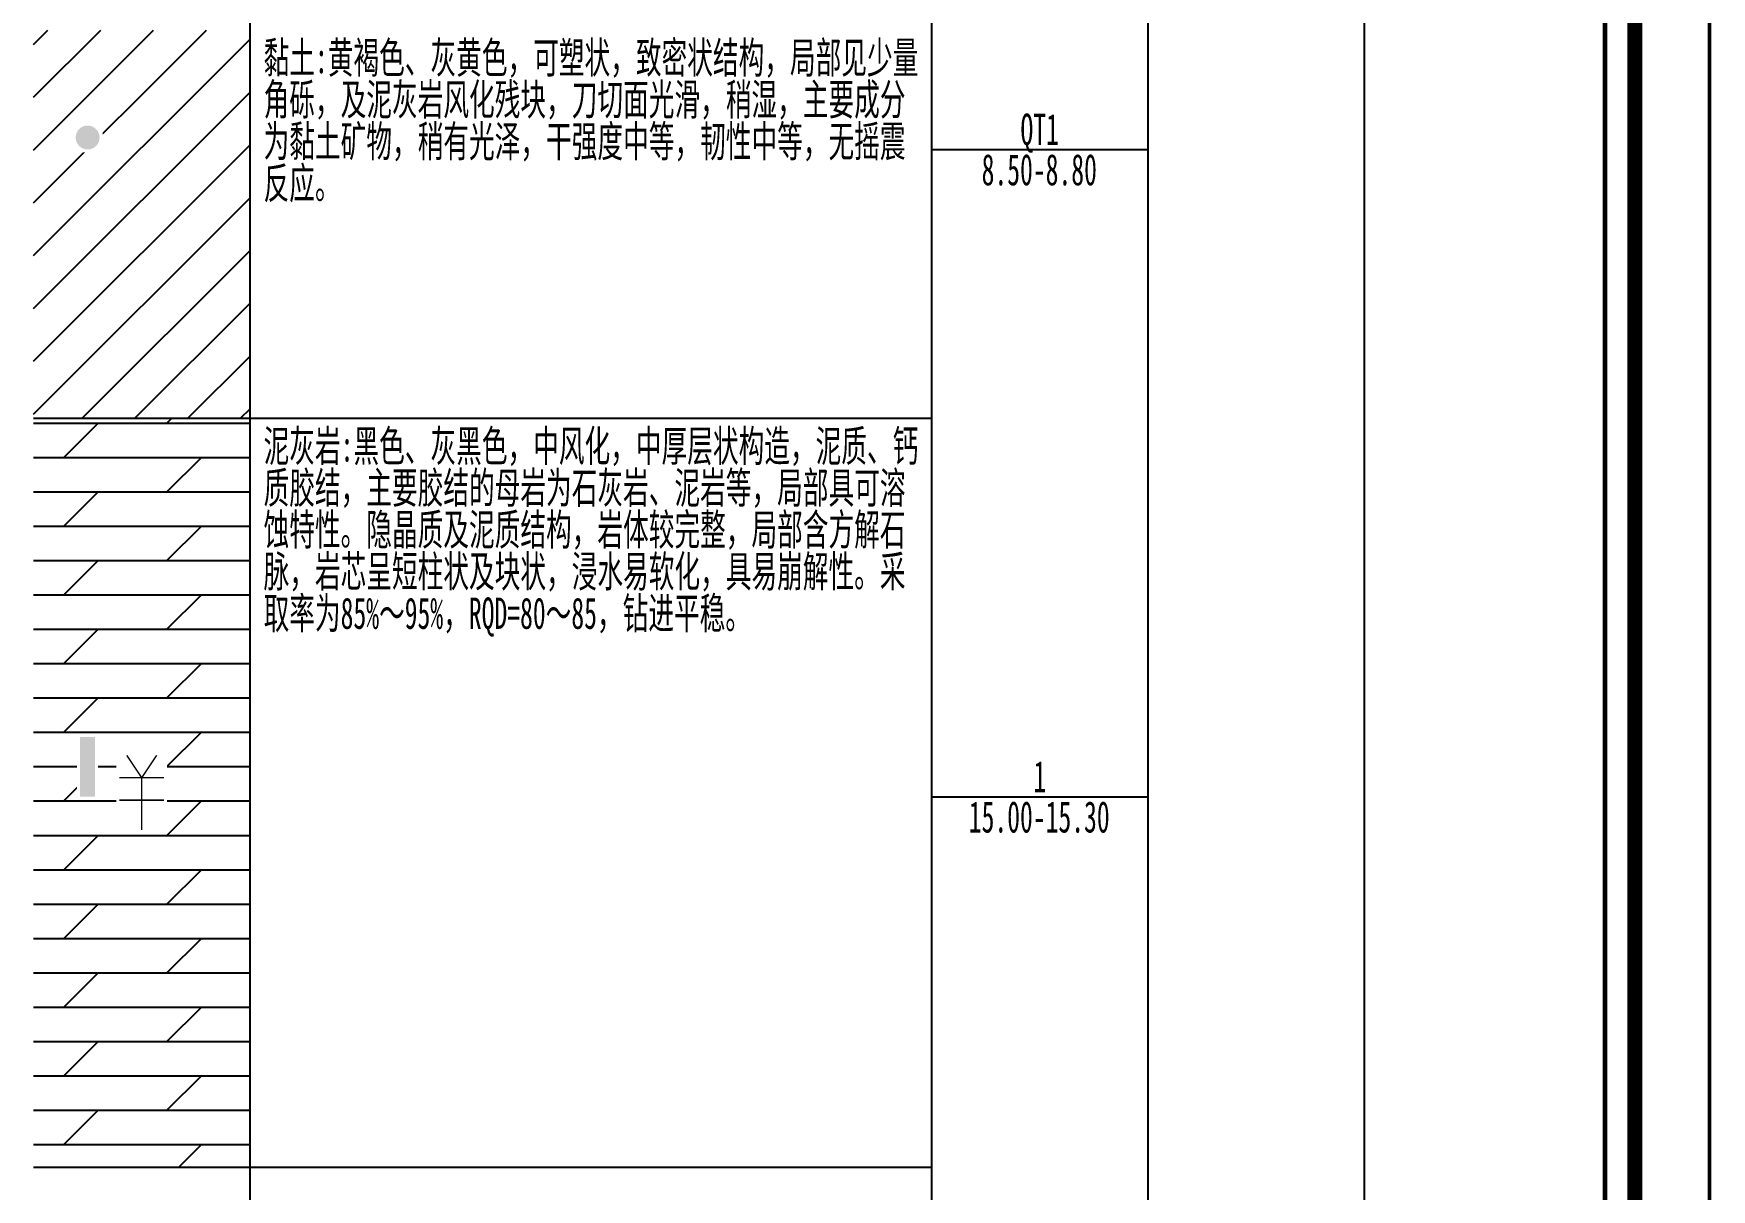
# Model space of a CAD drawing. Header units: millimetres. Extents: x 1264 to 9491, y 619 to 916.
# Drawn here: x 1585 to 1697.3, y 691.6 to 769 of the extents above; entities that cross this region are included whole.
import ezdxf

# ---------------------------------------------------------------- set-up
doc = ezdxf.new("R2010")
doc.units = ezdxf.units.MM
doc.layers.add('GICAD_QUYANG', color=7, linetype='Continuous')
doc.styles.add('成果图表体', font='simfang_0.ttf', dxfattribs={"width": 0.6, "height": 2.1})

# ---------------------------------------------------------------- blocks, each defined once
blk = doc.blocks.new('gkqy1.dwg', base_point=(0.8, 0))
blk.add_wipeout([(-0.2, -0.2), (1.8, -0.2), (1.8, 1.8), (-0.2, 1.8)])
at = {"layer": 'GICAD_QUYANG'}
h = blk.add_hatch(color=7, dxfattribs=at)
edge = h.paths.add_edge_path()
edge.add_arc((0.8, 0.8), 0.8, 0, 360)
blk = doc.blocks.new('gkqy3.dwg', base_point=(0, -2))
blk.add_wipeout([(-0.7, -2.2), (0.7, -2.2), (0.7, 2.2), (-0.7, 2.2)])
at = {"color": 7}
blk.add_solid([(-0.5, -2), (0.5, -2), (-0.5, 2), (0.5, 2)], dxfattribs=at)
blk = doc.blocks.new('FH_ZHONG.dwg', base_point=(0, 0.03))
blk.add_wipeout([(-1.7, -2.67), (1.7, -2.67), (1.7, 2.73), (-1.7, 2.73)])
at = {"color": 7, "const_width": 0.1}
for points in [[(-1, 2.53), (0, 1.03), (1, 2.53)], [(-1.5, 1.03), (1.5, 1.03)], [(0, 1.03), (0, -2.47)], [(-1.5, -0.47), (1.5, -0.47)]]:
    blk.add_lwpolyline(points, dxfattribs=at)
blk = doc.blocks.new('柱状图图框模板-(昇龙标准).dwg1', base_point=(27, 229))
for points, const_width in [([(0, 0), (210, 0), (210, 297), (0, 297)], 0.25), ([(25, 5), (205, 5), (205, 292), (25, 292)], 1), ([(27, 265), (203, 265), (203, 17), (27, 17)], 0.3)]:
    blk.add_lwpolyline(points, close=True, dxfattribs=dict(const_width=const_width))

msp = doc.modelspace()

# ---------------------------------------------------------------- hatches: boundary and pattern name
at = {"linetype": 'Continuous'}
h = msp.add_hatch(dxfattribs=at)
h.set_pattern_fill('GKNXT', scale=0.5, style=0, pattern_type=2)
h.set_pattern_definition([(45, (0, 0), (-1.767767, 1.767767), [])])
h.paths.add_polyline_path([(1584.97, 743.23), (1599.46, 743.23), (1599.46, 769.23), (1584.97, 769.23)])
h = msp.add_hatch(dxfattribs=at)
h.set_pattern_fill('GKNHY1', scale=0.5, style=0, pattern_type=2)
h.set_pattern_definition([(0, (0, 0), (0, 2.3), []), (45, (0, 0), (4e-16, 4.6), [3.252691, -6.505382])])
h.paths.add_polyline_path([(1584.97, 693.09), (1599.46, 693.09), (1599.46, 743.23), (1584.97, 743.23)])

# ---------------------------------------------------------------- linework, layer by layer
at = {"color": 0}
for points in [[(1599.46, 635.89), (1599.46, 819.89)], [(1599.46, 635.89), (1599.46, 819.89)], [(1645.09, 635.89), (1645.09, 819.89)], [(1645.09, 635.89), (1645.09, 819.89)], [(1659.57, 635.89), (1659.57, 819.89)], [(1659.57, 635.89), (1659.57, 819.89)], [(1674.06, 635.89), (1674.06, 819.89)], [(1674.06, 635.89), (1674.06, 819.89)], [(1690.15, 635.89), (1690.15, 819.89)], [(1599.46, 743.23), (1599.46, 769.23)], [(1645.09, 743.23), (1645.09, 769.23)], [(1645.09, 761.23), (1659.57, 761.23)], [(1599.46, 743.23), (1645.09, 743.23)], [(1599.46, 743.23), (1645.09, 743.23)], [(1599.46, 693.09), (1599.46, 743.23)], [(1645.09, 693.09), (1645.09, 743.23)], [(1645.09, 717.89), (1659.57, 717.89)], [(1599.46, 693.09), (1645.09, 693.09)]]:
    msp.add_lwpolyline(points, dxfattribs=at)
at = {"color": 7, "flags": 128}
for points in [[(1584.97, 743.23), (1599.46, 743.23)], [(1584.97, 693.09), (1599.46, 693.09)]]:
    msp.add_lwpolyline(points, dxfattribs=at)

# ---------------------------------------------------------------- texts
at = {"color": 0, "style": '成果图表体', "width": 0.6}
for s, p in [('QT1', (1651.03, 761.53)), ('8.50-8.80', (1648.43, 758.83)), ('1', (1651.9, 718.19)), ('15.00-15.30', (1647.57, 715.49))]:
    msp.add_text(s, height=2.1, dxfattribs=at).set_placement(p)
at = {"color": 0, "char_height": 2.1, "width": 43.8045, "attachment_point": 1, "line_spacing_factor": 0.8, "style": '成果图表体'}
for s, insert in [('\\A1;黏土:黄褐色、灰黄色，可塑状，致密状结构，局部见少量角砾，及泥灰岩风化残块，刀切面光滑，稍湿，主要成分为黏土矿物，稍有光泽，干强度中等，韧性中等，无摇震反应。', (1600.37, 768.43)), ('\\A1;泥灰岩:黑色、灰黑色，中风化，中厚层状构造，泥质、钙质胶结，主要胶结的母岩为石灰岩、泥岩等，局部具可溶蚀特性。隐晶质及泥质结构，岩体较完整，局部含方解石脉，岩芯呈短柱状及块状，浸水易软化，具易崩解性。采取率为85%～95%，RQD=80～85，钻进平稳。', (1600.37, 742.43))]:
    msp.add_mtext(s, dxfattribs=dict(at, insert=insert))

# ---------------------------------------------------------------- next in the draw order: block references
for name, p in [('gkqy1.dwg', (1588.59, 761.23)), ('gkqy3.dwg', (1588.59, 717.89)), ('FH_ZHONG.dwg', (1592.21, 718.16))]:
    msp.add_blockref(name, p)

# ---------------------------------------------------------------- next in the draw order: block references
msp.add_blockref('柱状图图框模板-(昇龙标准).dwg1', (1514.15, 847.89))

doc.saveas('drawing.dxf')
